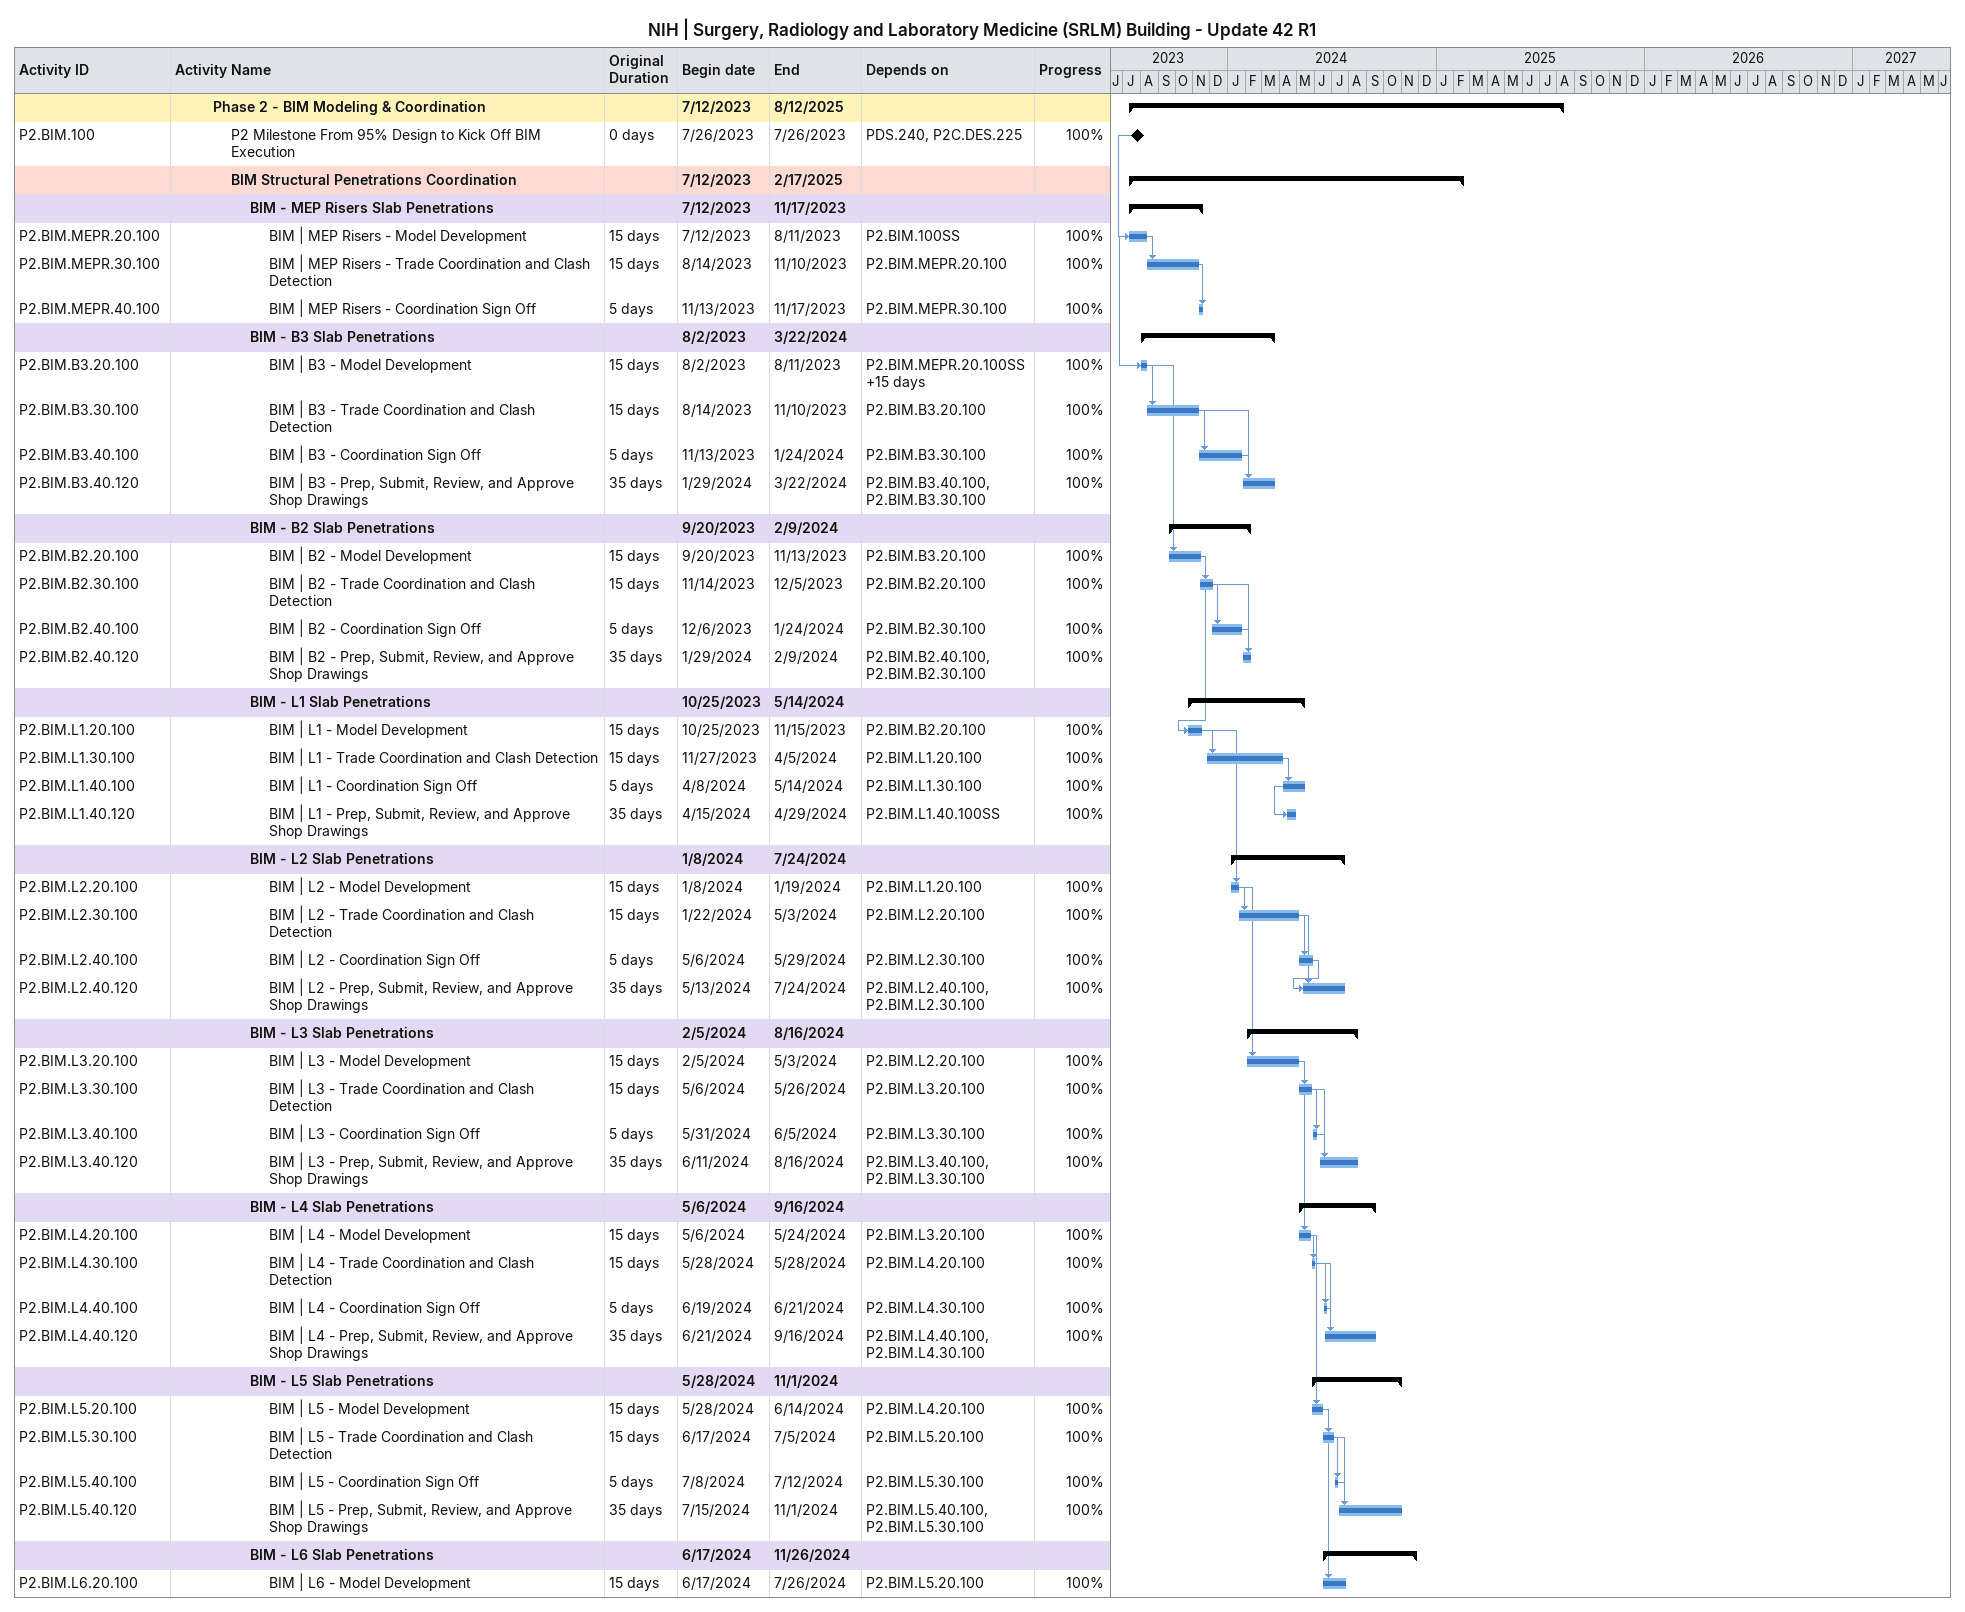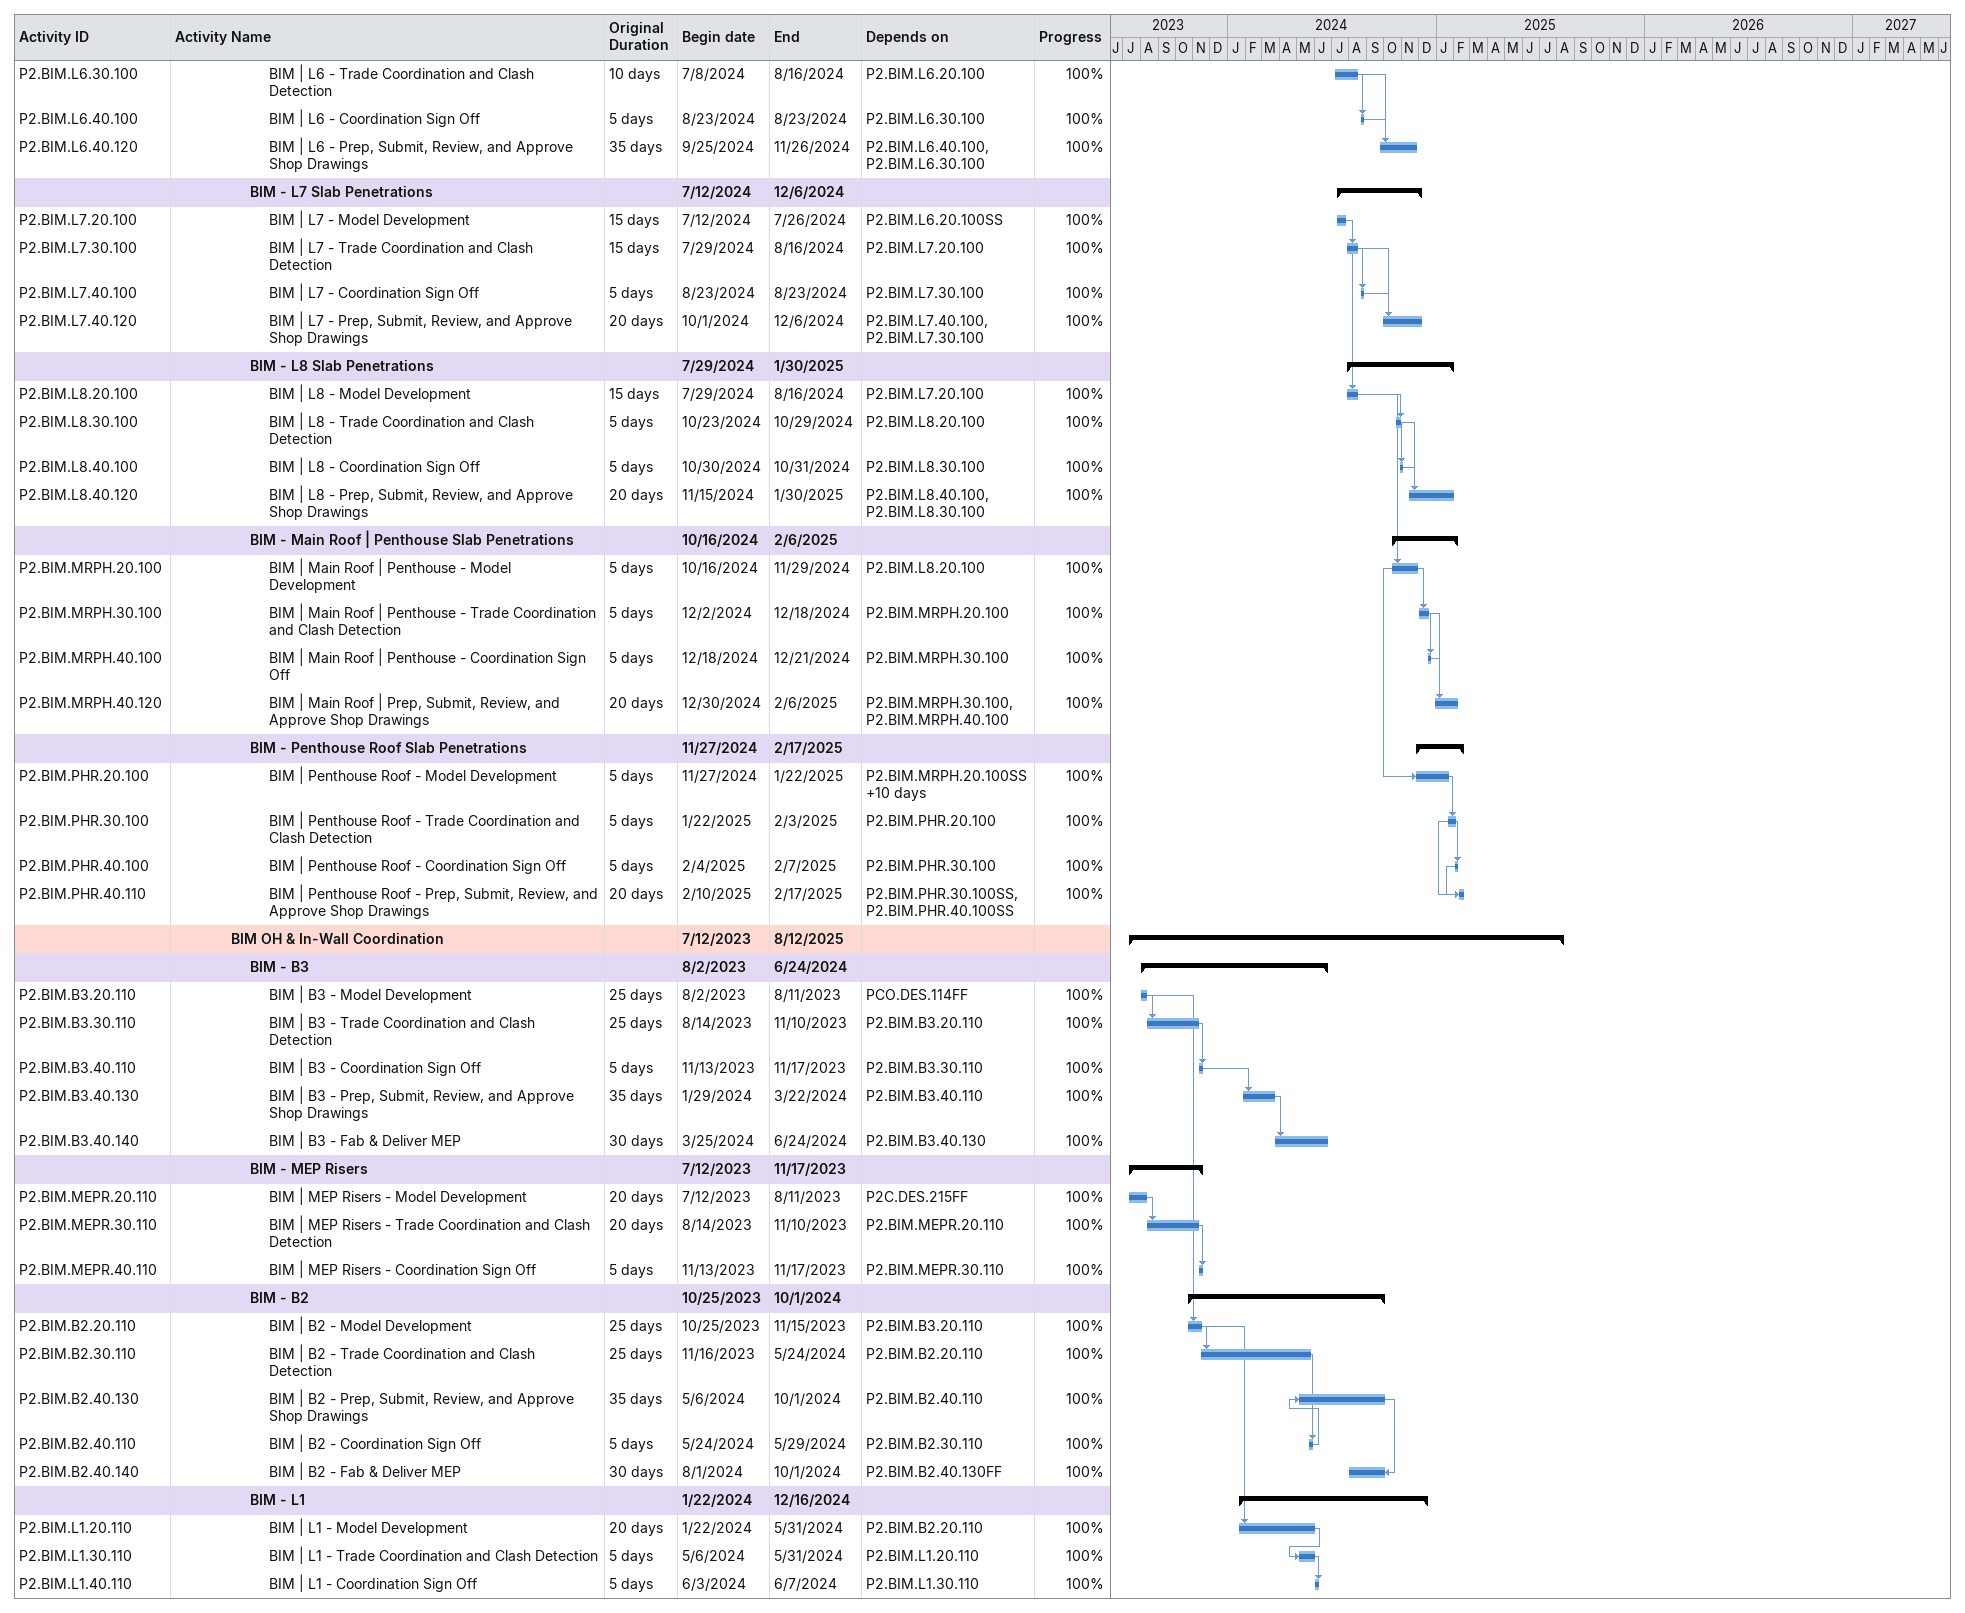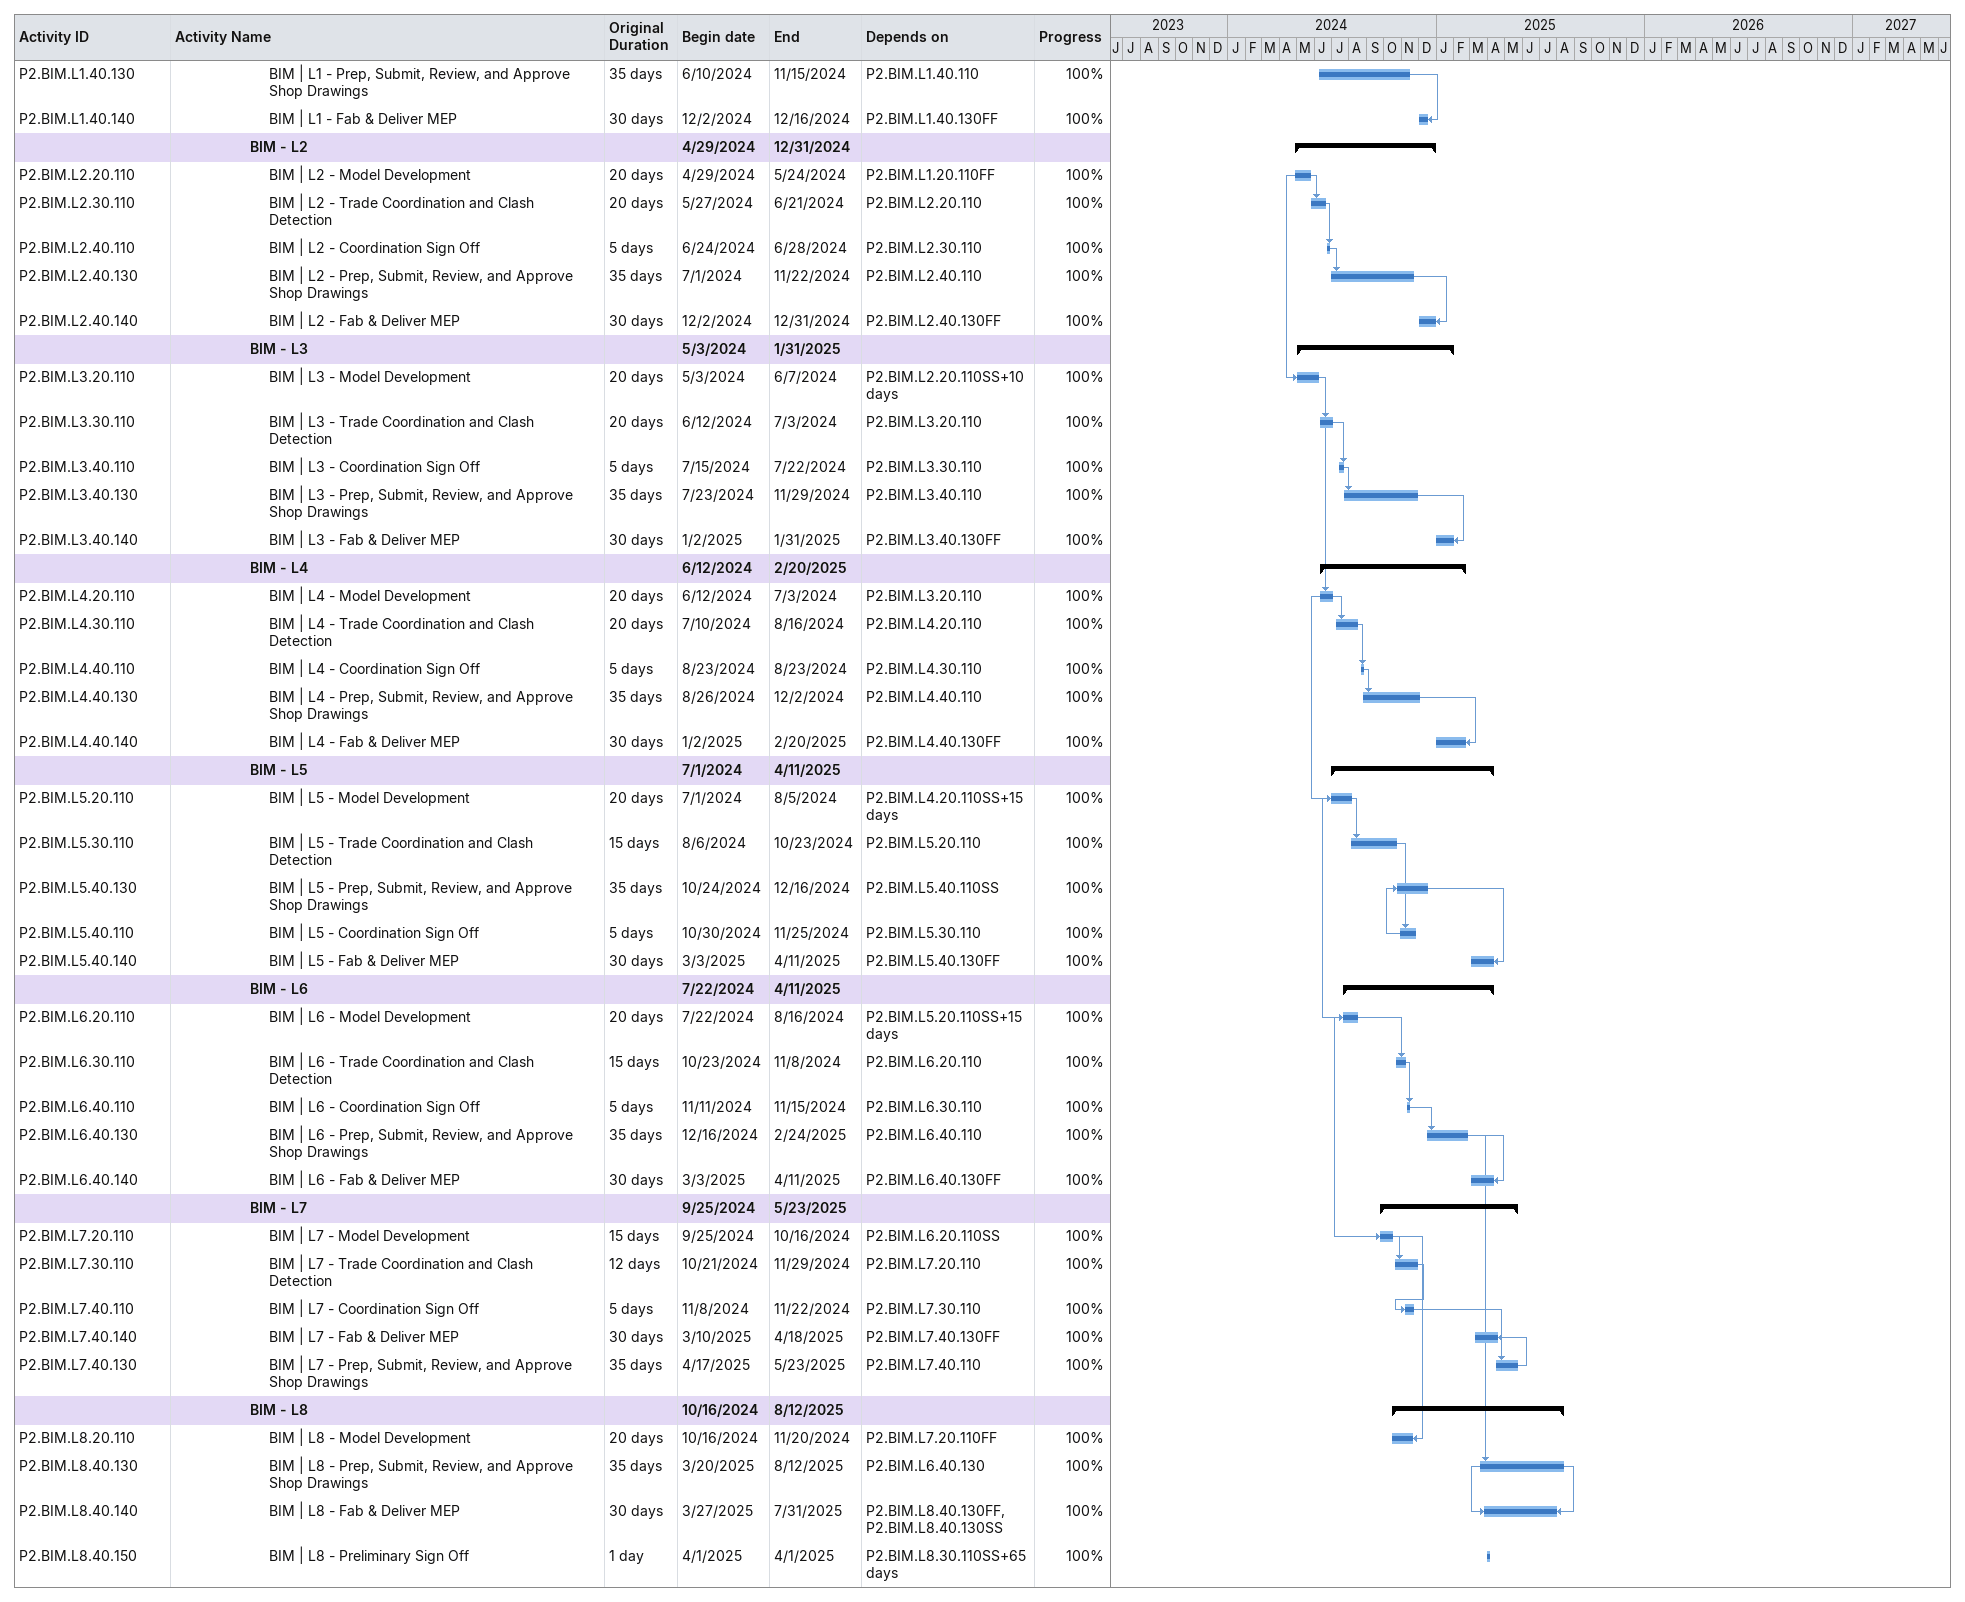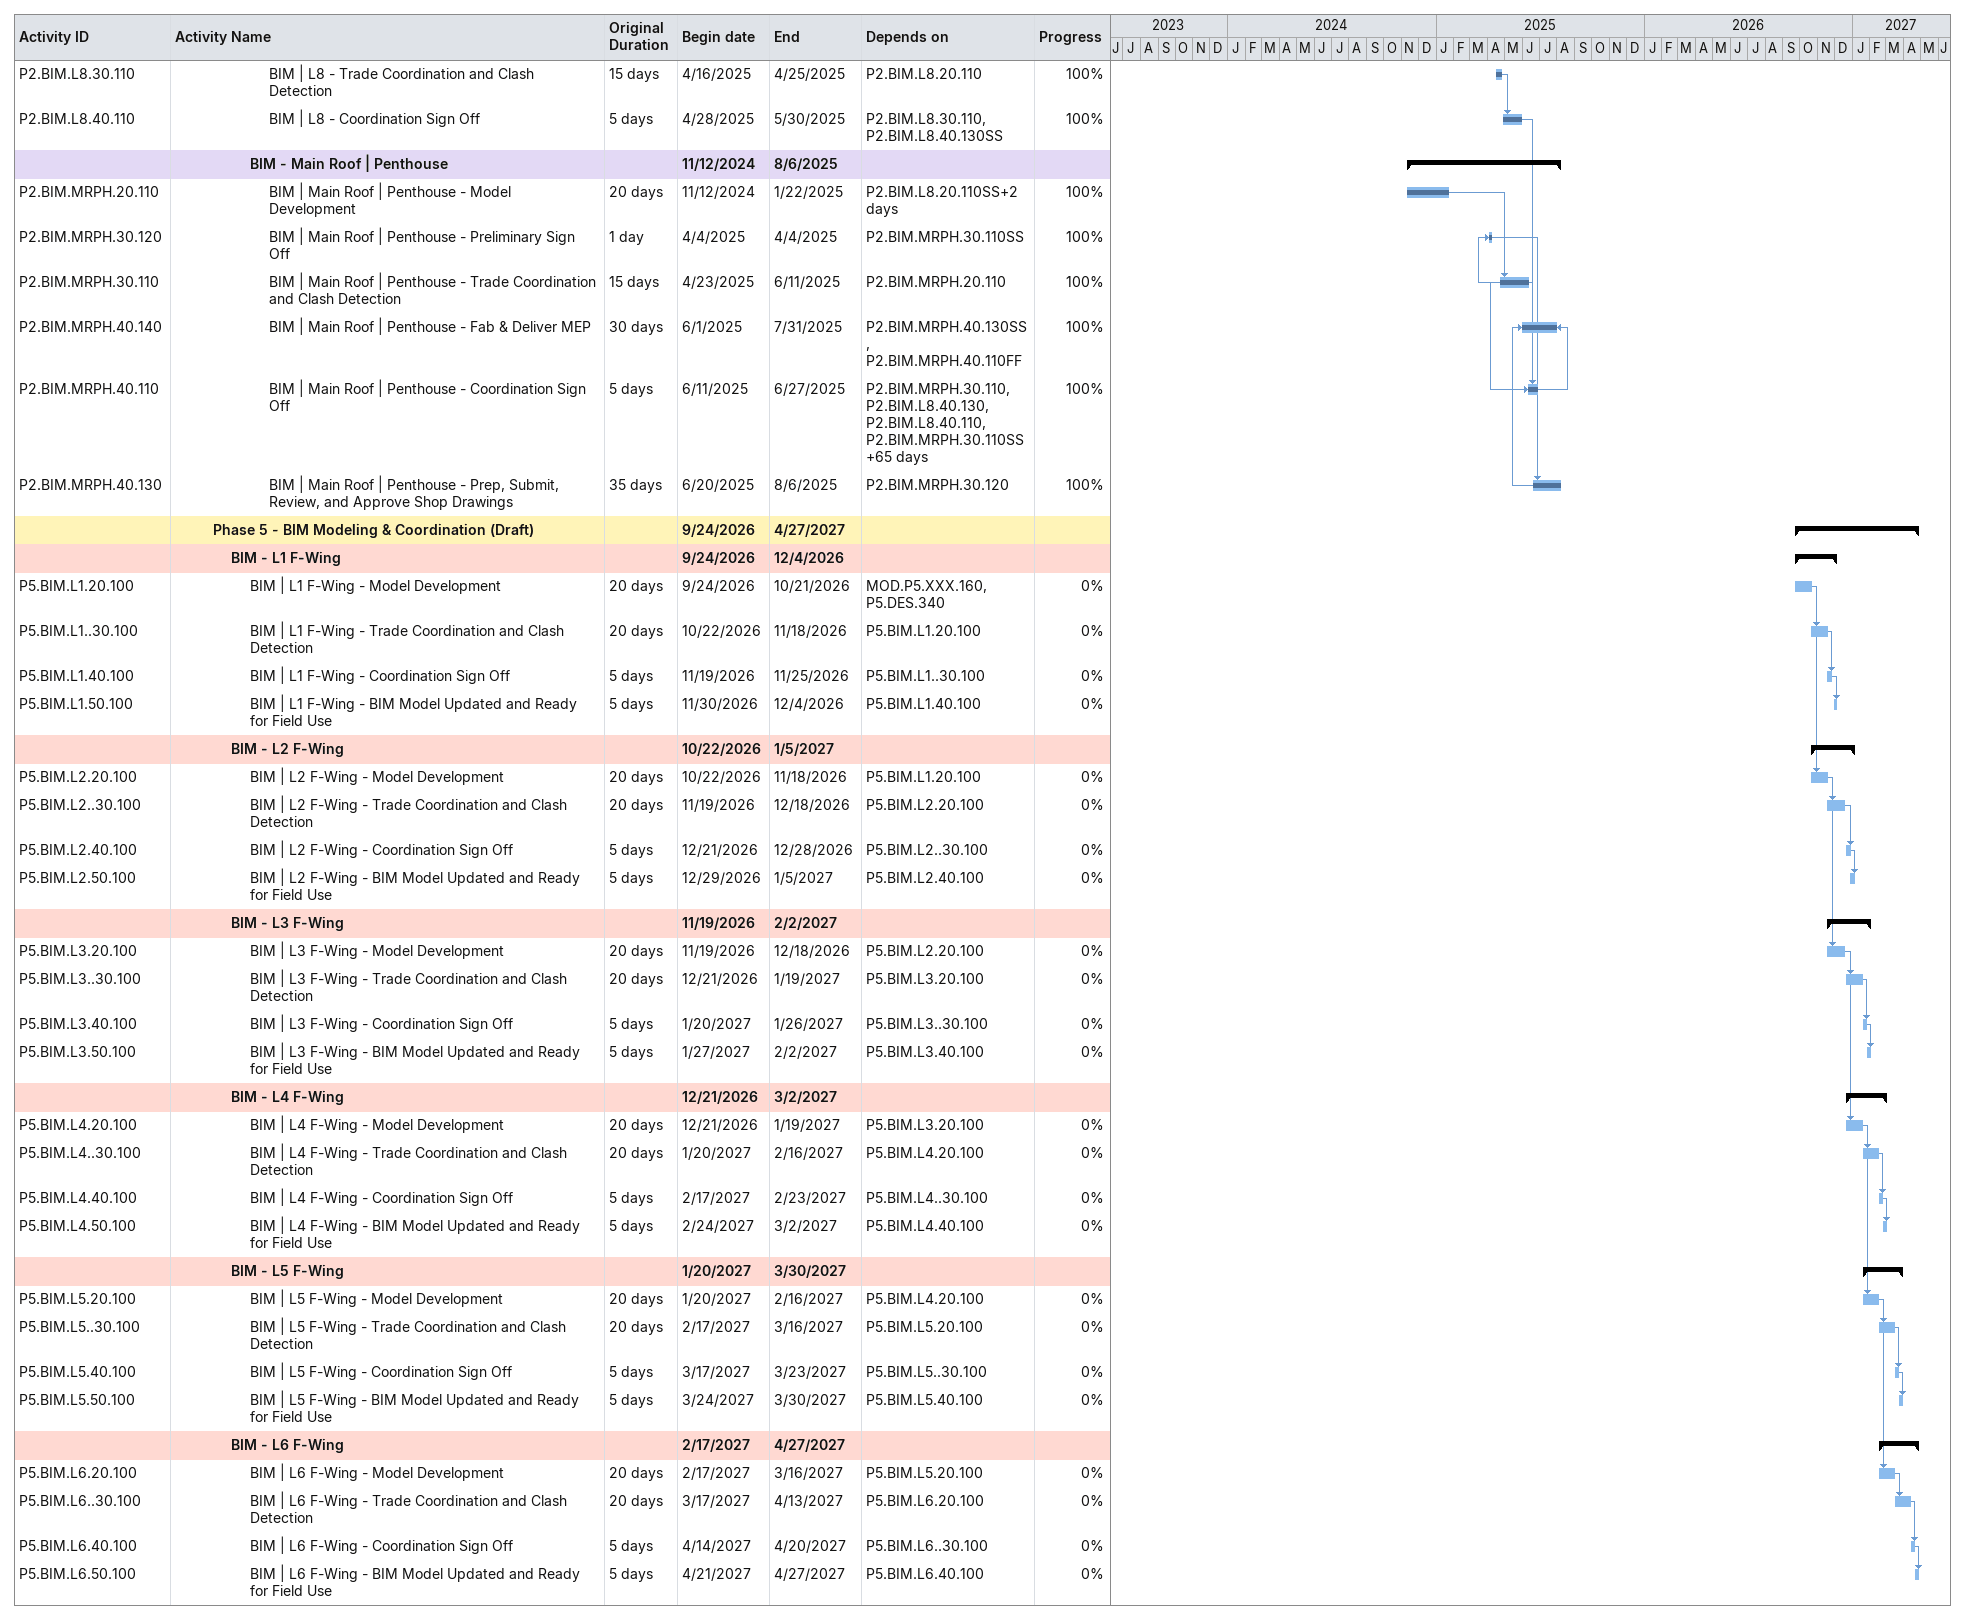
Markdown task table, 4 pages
NIH | Surgery, Radiology and Laboratory Medicine (SRLM) Building - Update 42 R1

| ID | Level | Task | Original duration | Start | Finish | Predecessors | % complete |
|---|---|---|---|---|---|---|---|
|  | 3 | **Phase 2 - BIM Modeling & Coordination** |  | 2023-07-12 | 2025-08-12 |  |  |
| P2.BIM.100 | 4 | P2 Milestone From 95% Design to Kick Off BIM Execution | 0d | 2023-07-26 | 2023-07-26 | PDS.240, P2C.DES.225 | 100 |
|  | 4 | **BIM Structural Penetrations Coordination** |  | 2023-07-12 | 2025-02-17 |  |  |
|  | 5 | **BIM - MEP Risers Slab Penetrations** |  | 2023-07-12 | 2023-11-17 |  |  |
| P2.BIM.MEPR.20.100 | 6 | BIM \| MEP Risers - Model Development | 15d | 2023-07-12 | 2023-08-11 | P2.BIM.100SS | 100 |
| P2.BIM.MEPR.30.100 | 6 | BIM \| MEP Risers - Trade Coordination and Clash Detection | 15d | 2023-08-14 | 2023-11-10 | P2.BIM.MEPR.20.100 | 100 |
| P2.BIM.MEPR.40.100 | 6 | BIM \| MEP Risers - Coordination Sign Off | 5d | 2023-11-13 | 2023-11-17 | P2.BIM.MEPR.30.100 | 100 |
|  | 5 | **BIM - B3 Slab Penetrations** |  | 2023-08-02 | 2024-03-22 |  |  |
| P2.BIM.B3.20.100 | 6 | BIM \| B3 - Model Development | 15d | 2023-08-02 | 2023-08-11 | P2.BIM.MEPR.20.100SS+15d | 100 |
| P2.BIM.B3.30.100 | 6 | BIM \| B3 - Trade Coordination and Clash Detection | 15d | 2023-08-14 | 2023-11-10 | P2.BIM.B3.20.100 | 100 |
| P2.BIM.B3.40.100 | 6 | BIM \| B3 - Coordination Sign Off | 5d | 2023-11-13 | 2024-01-24 | P2.BIM.B3.30.100 | 100 |
| P2.BIM.B3.40.120 | 6 | BIM \| B3 - Prep, Submit, Review, and Approve Shop Drawings | 35d | 2024-01-29 | 2024-03-22 | P2.BIM.B3.40.100, P2.BIM.B3.30.100 | 100 |
|  | 5 | **BIM - B2 Slab Penetrations** |  | 2023-09-20 | 2024-02-09 |  |  |
| P2.BIM.B2.20.100 | 6 | BIM \| B2 - Model Development | 15d | 2023-09-20 | 2023-11-13 | P2.BIM.B3.20.100 | 100 |
| P2.BIM.B2.30.100 | 6 | BIM \| B2 - Trade Coordination and Clash Detection | 15d | 2023-11-14 | 2023-12-05 | P2.BIM.B2.20.100 | 100 |
| P2.BIM.B2.40.100 | 6 | BIM \| B2 - Coordination Sign Off | 5d | 2023-12-06 | 2024-01-24 | P2.BIM.B2.30.100 | 100 |
| P2.BIM.B2.40.120 | 6 | BIM \| B2 - Prep, Submit, Review, and Approve Shop Drawings | 35d | 2024-01-29 | 2024-02-09 | P2.BIM.B2.40.100, P2.BIM.B2.30.100 | 100 |
|  | 5 | **BIM - L1 Slab Penetrations** |  | 2023-10-25 | 2024-05-14 |  |  |
| P2.BIM.L1.20.100 | 6 | BIM \| L1 - Model Development | 15d | 2023-10-25 | 2023-11-15 | P2.BIM.B2.20.100 | 100 |
| P2.BIM.L1.30.100 | 6 | BIM \| L1 - Trade Coordination and Clash Detection | 15d | 2023-11-27 | 2024-04-05 | P2.BIM.L1.20.100 | 100 |
| P2.BIM.L1.40.100 | 6 | BIM \| L1 - Coordination Sign Off | 5d | 2024-04-08 | 2024-05-14 | P2.BIM.L1.30.100 | 100 |
| P2.BIM.L1.40.120 | 6 | BIM \| L1 - Prep, Submit, Review, and Approve Shop Drawings | 35d | 2024-04-15 | 2024-04-29 | P2.BIM.L1.40.100SS | 100 |
|  | 5 | **BIM - L2 Slab Penetrations** |  | 2024-01-08 | 2024-07-24 |  |  |
| P2.BIM.L2.20.100 | 6 | BIM \| L2 - Model Development | 15d | 2024-01-08 | 2024-01-19 | P2.BIM.L1.20.100 | 100 |
| P2.BIM.L2.30.100 | 6 | BIM \| L2 - Trade Coordination and Clash Detection | 15d | 2024-01-22 | 2024-05-03 | P2.BIM.L2.20.100 | 100 |
| P2.BIM.L2.40.100 | 6 | BIM \| L2 - Coordination Sign Off | 5d | 2024-05-06 | 2024-05-29 | P2.BIM.L2.30.100 | 100 |
| P2.BIM.L2.40.120 | 6 | BIM \| L2 - Prep, Submit, Review, and Approve Shop Drawings | 35d | 2024-05-13 | 2024-07-24 | P2.BIM.L2.40.100, P2.BIM.L2.30.100 | 100 |
|  | 5 | **BIM - L3 Slab Penetrations** |  | 2024-02-05 | 2024-08-16 |  |  |
| P2.BIM.L3.20.100 | 6 | BIM \| L3 - Model Development | 15d | 2024-02-05 | 2024-05-03 | P2.BIM.L2.20.100 | 100 |
| P2.BIM.L3.30.100 | 6 | BIM \| L3 - Trade Coordination and Clash Detection | 15d | 2024-05-06 | 2024-05-26 | P2.BIM.L3.20.100 | 100 |
| P2.BIM.L3.40.100 | 6 | BIM \| L3 - Coordination Sign Off | 5d | 2024-05-31 | 2024-06-05 | P2.BIM.L3.30.100 | 100 |
| P2.BIM.L3.40.120 | 6 | BIM \| L3 - Prep, Submit, Review, and Approve Shop Drawings | 35d | 2024-06-11 | 2024-08-16 | P2.BIM.L3.40.100, P2.BIM.L3.30.100 | 100 |
|  | 5 | **BIM - L4 Slab Penetrations** |  | 2024-05-06 | 2024-09-16 |  |  |
| P2.BIM.L4.20.100 | 6 | BIM \| L4 - Model Development | 15d | 2024-05-06 | 2024-05-24 | P2.BIM.L3.20.100 | 100 |
| P2.BIM.L4.30.100 | 6 | BIM \| L4 - Trade Coordination and Clash Detection | 15d | 2024-05-28 | 2024-05-28 | P2.BIM.L4.20.100 | 100 |
| P2.BIM.L4.40.100 | 6 | BIM \| L4 - Coordination Sign Off | 5d | 2024-06-19 | 2024-06-21 | P2.BIM.L4.30.100 | 100 |
| P2.BIM.L4.40.120 | 6 | BIM \| L4 - Prep, Submit, Review, and Approve Shop Drawings | 35d | 2024-06-21 | 2024-09-16 | P2.BIM.L4.40.100, P2.BIM.L4.30.100 | 100 |
|  | 5 | **BIM - L5 Slab Penetrations** |  | 2024-05-28 | 2024-11-01 |  |  |
| P2.BIM.L5.20.100 | 6 | BIM \| L5 - Model Development | 15d | 2024-05-28 | 2024-06-14 | P2.BIM.L4.20.100 | 100 |
| P2.BIM.L5.30.100 | 6 | BIM \| L5 - Trade Coordination and Clash Detection | 15d | 2024-06-17 | 2024-07-05 | P2.BIM.L5.20.100 | 100 |
| P2.BIM.L5.40.100 | 6 | BIM \| L5 - Coordination Sign Off | 5d | 2024-07-08 | 2024-07-12 | P2.BIM.L5.30.100 | 100 |
| P2.BIM.L5.40.120 | 6 | BIM \| L5 - Prep, Submit, Review, and Approve Shop Drawings | 35d | 2024-07-15 | 2024-11-01 | P2.BIM.L5.40.100, P2.BIM.L5.30.100 | 100 |
|  | 5 | **BIM - L6 Slab Penetrations** |  | 2024-06-17 | 2024-11-26 |  |  |
| P2.BIM.L6.20.100 | 6 | BIM \| L6 - Model Development | 15d | 2024-06-17 | 2024-07-26 | P2.BIM.L5.20.100 | 100 |
| P2.BIM.L6.30.100 | 6 | BIM \| L6 - Trade Coordination and Clash Detection | 10d | 2024-07-08 | 2024-08-16 | P2.BIM.L6.20.100 | 100 |
| P2.BIM.L6.40.100 | 6 | BIM \| L6 - Coordination Sign Off | 5d | 2024-08-23 | 2024-08-23 | P2.BIM.L6.30.100 | 100 |
| P2.BIM.L6.40.120 | 6 | BIM \| L6 - Prep, Submit, Review, and Approve Shop Drawings | 35d | 2024-09-25 | 2024-11-26 | P2.BIM.L6.40.100, P2.BIM.L6.30.100 | 100 |
|  | 5 | **BIM - L7 Slab Penetrations** |  | 2024-07-12 | 2024-12-06 |  |  |
| P2.BIM.L7.20.100 | 6 | BIM \| L7 - Model Development | 15d | 2024-07-12 | 2024-07-26 | P2.BIM.L6.20.100SS | 100 |
| P2.BIM.L7.30.100 | 6 | BIM \| L7 - Trade Coordination and Clash Detection | 15d | 2024-07-29 | 2024-08-16 | P2.BIM.L7.20.100 | 100 |
| P2.BIM.L7.40.100 | 6 | BIM \| L7 - Coordination Sign Off | 5d | 2024-08-23 | 2024-08-23 | P2.BIM.L7.30.100 | 100 |
| P2.BIM.L7.40.120 | 6 | BIM \| L7 - Prep, Submit, Review, and Approve Shop Drawings | 20d | 2024-10-01 | 2024-12-06 | P2.BIM.L7.40.100, P2.BIM.L7.30.100 | 100 |
|  | 5 | **BIM - L8 Slab Penetrations** |  | 2024-07-29 | 2025-01-30 |  |  |
| P2.BIM.L8.20.100 | 6 | BIM \| L8 - Model Development | 15d | 2024-07-29 | 2024-08-16 | P2.BIM.L7.20.100 | 100 |
| P2.BIM.L8.30.100 | 6 | BIM \| L8 - Trade Coordination and Clash Detection | 5d | 2024-10-23 | 2024-10-29 | P2.BIM.L8.20.100 | 100 |
| P2.BIM.L8.40.100 | 6 | BIM \| L8 - Coordination Sign Off | 5d | 2024-10-30 | 2024-10-31 | P2.BIM.L8.30.100 | 100 |
| P2.BIM.L8.40.120 | 6 | BIM \| L8 - Prep, Submit, Review, and Approve Shop Drawings | 20d | 2024-11-15 | 2025-01-30 | P2.BIM.L8.40.100, P2.BIM.L8.30.100 | 100 |
|  | 5 | **BIM - Main Roof \| Penthouse Slab Penetrations** |  | 2024-10-16 | 2025-02-06 |  |  |
| P2.BIM.MRPH.20.100 | 6 | BIM \| Main Roof \| Penthouse - Model Development | 5d | 2024-10-16 | 2024-11-29 | P2.BIM.L8.20.100 | 100 |
| P2.BIM.MRPH.30.100 | 6 | BIM \| Main Roof \| Penthouse - Trade Coordination and Clash Detection | 5d | 2024-12-02 | 2024-12-18 | P2.BIM.MRPH.20.100 | 100 |
| P2.BIM.MRPH.40.100 | 6 | BIM \| Main Roof \| Penthouse - Coordination Sign Off | 5d | 2024-12-18 | 2024-12-21 | P2.BIM.MRPH.30.100 | 100 |
| P2.BIM.MRPH.40.120 | 6 | BIM \| Main Roof \| Prep, Submit, Review, and Approve Shop Drawings | 20d | 2024-12-30 | 2025-02-06 | P2.BIM.MRPH.30.100, P2.BIM.MRPH.40.100 | 100 |
|  | 5 | **BIM - Penthouse Roof Slab Penetrations** |  | 2024-11-27 | 2025-02-17 |  |  |
| P2.BIM.PHR.20.100 | 6 | BIM \| Penthouse Roof - Model Development | 5d | 2024-11-27 | 2025-01-22 | P2.BIM.MRPH.20.100SS+10d | 100 |
| P2.BIM.PHR.30.100 | 6 | BIM \| Penthouse Roof - Trade Coordination and Clash Detection | 5d | 2025-01-22 | 2025-02-03 | P2.BIM.PHR.20.100 | 100 |
| P2.BIM.PHR.40.100 | 6 | BIM \| Penthouse Roof - Coordination Sign Off | 5d | 2025-02-04 | 2025-02-07 | P2.BIM.PHR.30.100 | 100 |
| P2.BIM.PHR.40.110 | 6 | BIM \| Penthouse Roof - Prep, Submit, Review, and Approve Shop Drawings | 20d | 2025-02-10 | 2025-02-17 | P2.BIM.PHR.30.100SS, P2.BIM.PHR.40.100SS | 100 |
|  | 4 | **BIM OH & In-Wall Coordination** |  | 2023-07-12 | 2025-08-12 |  |  |
|  | 5 | **BIM - B3** |  | 2023-08-02 | 2024-06-24 |  |  |
| P2.BIM.B3.20.110 | 6 | BIM \| B3 - Model Development | 25d | 2023-08-02 | 2023-08-11 | PCO.DES.114FF | 100 |
| P2.BIM.B3.30.110 | 6 | BIM \| B3 - Trade Coordination and Clash Detection | 25d | 2023-08-14 | 2023-11-10 | P2.BIM.B3.20.110 | 100 |
| P2.BIM.B3.40.110 | 6 | BIM \| B3 - Coordination Sign Off | 5d | 2023-11-13 | 2023-11-17 | P2.BIM.B3.30.110 | 100 |
| P2.BIM.B3.40.130 | 6 | BIM \| B3 - Prep, Submit, Review, and Approve Shop Drawings | 35d | 2024-01-29 | 2024-03-22 | P2.BIM.B3.40.110 | 100 |
| P2.BIM.B3.40.140 | 6 | BIM \| B3 - Fab & Deliver MEP | 30d | 2024-03-25 | 2024-06-24 | P2.BIM.B3.40.130 | 100 |
|  | 5 | **BIM - MEP Risers** |  | 2023-07-12 | 2023-11-17 |  |  |
| P2.BIM.MEPR.20.110 | 6 | BIM \| MEP Risers - Model Development | 20d | 2023-07-12 | 2023-08-11 | P2C.DES.215FF | 100 |
| P2.BIM.MEPR.30.110 | 6 | BIM \| MEP Risers - Trade Coordination and Clash Detection | 20d | 2023-08-14 | 2023-11-10 | P2.BIM.MEPR.20.110 | 100 |
| P2.BIM.MEPR.40.110 | 6 | BIM \| MEP Risers - Coordination Sign Off | 5d | 2023-11-13 | 2023-11-17 | P2.BIM.MEPR.30.110 | 100 |
|  | 5 | **BIM - B2** |  | 2023-10-25 | 2024-10-01 |  |  |
| P2.BIM.B2.20.110 | 6 | BIM \| B2 - Model Development | 25d | 2023-10-25 | 2023-11-15 | P2.BIM.B3.20.110 | 100 |
| P2.BIM.B2.30.110 | 6 | BIM \| B2 - Trade Coordination and Clash Detection | 25d | 2023-11-16 | 2024-05-24 | P2.BIM.B2.20.110 | 100 |
| P2.BIM.B2.40.130 | 6 | BIM \| B2 - Prep, Submit, Review, and Approve Shop Drawings | 35d | 2024-05-06 | 2024-10-01 | P2.BIM.B2.40.110 | 100 |
| P2.BIM.B2.40.110 | 6 | BIM \| B2 - Coordination Sign Off | 5d | 2024-05-24 | 2024-05-29 | P2.BIM.B2.30.110 | 100 |
| P2.BIM.B2.40.140 | 6 | BIM \| B2 - Fab & Deliver MEP | 30d | 2024-08-01 | 2024-10-01 | P2.BIM.B2.40.130FF | 100 |
|  | 5 | **BIM - L1** |  | 2024-01-22 | 2024-12-16 |  |  |
| P2.BIM.L1.20.110 | 6 | BIM \| L1 - Model Development | 20d | 2024-01-22 | 2024-05-31 | P2.BIM.B2.20.110 | 100 |
| P2.BIM.L1.30.110 | 6 | BIM \| L1 - Trade Coordination and Clash Detection | 5d | 2024-05-06 | 2024-05-31 | P2.BIM.L1.20.110 | 100 |
| P2.BIM.L1.40.110 | 6 | BIM \| L1 - Coordination Sign Off | 5d | 2024-06-03 | 2024-06-07 | P2.BIM.L1.30.110 | 100 |
| P2.BIM.L1.40.130 | 6 | BIM \| L1 - Prep, Submit, Review, and Approve Shop Drawings | 35d | 2024-06-10 | 2024-11-15 | P2.BIM.L1.40.110 | 100 |
| P2.BIM.L1.40.140 | 6 | BIM \| L1 - Fab & Deliver MEP | 30d | 2024-12-02 | 2024-12-16 | P2.BIM.L1.40.130FF | 100 |
|  | 5 | **BIM - L2** |  | 2024-04-29 | 2024-12-31 |  |  |
| P2.BIM.L2.20.110 | 6 | BIM \| L2 - Model Development | 20d | 2024-04-29 | 2024-05-24 | P2.BIM.L1.20.110FF | 100 |
| P2.BIM.L2.30.110 | 6 | BIM \| L2 - Trade Coordination and Clash Detection | 20d | 2024-05-27 | 2024-06-21 | P2.BIM.L2.20.110 | 100 |
| P2.BIM.L2.40.110 | 6 | BIM \| L2 - Coordination Sign Off | 5d | 2024-06-24 | 2024-06-28 | P2.BIM.L2.30.110 | 100 |
| P2.BIM.L2.40.130 | 6 | BIM \| L2 - Prep, Submit, Review, and Approve Shop Drawings | 35d | 2024-07-01 | 2024-11-22 | P2.BIM.L2.40.110 | 100 |
| P2.BIM.L2.40.140 | 6 | BIM \| L2 - Fab & Deliver MEP | 30d | 2024-12-02 | 2024-12-31 | P2.BIM.L2.40.130FF | 100 |
|  | 5 | **BIM - L3** |  | 2024-05-03 | 2025-01-31 |  |  |
| P2.BIM.L3.20.110 | 6 | BIM \| L3 - Model Development | 20d | 2024-05-03 | 2024-06-07 | P2.BIM.L2.20.110SS+10d | 100 |
| P2.BIM.L3.30.110 | 6 | BIM \| L3 - Trade Coordination and Clash Detection | 20d | 2024-06-12 | 2024-07-03 | P2.BIM.L3.20.110 | 100 |
| P2.BIM.L3.40.110 | 6 | BIM \| L3 - Coordination Sign Off | 5d | 2024-07-15 | 2024-07-22 | P2.BIM.L3.30.110 | 100 |
| P2.BIM.L3.40.130 | 6 | BIM \| L3 - Prep, Submit, Review, and Approve Shop Drawings | 35d | 2024-07-23 | 2024-11-29 | P2.BIM.L3.40.110 | 100 |
| P2.BIM.L3.40.140 | 6 | BIM \| L3 - Fab & Deliver MEP | 30d | 2025-01-02 | 2025-01-31 | P2.BIM.L3.40.130FF | 100 |
|  | 5 | **BIM - L4** |  | 2024-06-12 | 2025-02-20 |  |  |
| P2.BIM.L4.20.110 | 6 | BIM \| L4 - Model Development | 20d | 2024-06-12 | 2024-07-03 | P2.BIM.L3.20.110 | 100 |
| P2.BIM.L4.30.110 | 6 | BIM \| L4 - Trade Coordination and Clash Detection | 20d | 2024-07-10 | 2024-08-16 | P2.BIM.L4.20.110 | 100 |
| P2.BIM.L4.40.110 | 6 | BIM \| L4 - Coordination Sign Off | 5d | 2024-08-23 | 2024-08-23 | P2.BIM.L4.30.110 | 100 |
| P2.BIM.L4.40.130 | 6 | BIM \| L4 - Prep, Submit, Review, and Approve Shop Drawings | 35d | 2024-08-26 | 2024-12-02 | P2.BIM.L4.40.110 | 100 |
| P2.BIM.L4.40.140 | 6 | BIM \| L4 - Fab & Deliver MEP | 30d | 2025-01-02 | 2025-02-20 | P2.BIM.L4.40.130FF | 100 |
|  | 5 | **BIM - L5** |  | 2024-07-01 | 2025-04-11 |  |  |
| P2.BIM.L5.20.110 | 6 | BIM \| L5 - Model Development | 20d | 2024-07-01 | 2024-08-05 | P2.BIM.L4.20.110SS+15d | 100 |
| P2.BIM.L5.30.110 | 6 | BIM \| L5 - Trade Coordination and Clash Detection | 15d | 2024-08-06 | 2024-10-23 | P2.BIM.L5.20.110 | 100 |
| P2.BIM.L5.40.130 | 6 | BIM \| L5 - Prep, Submit, Review, and Approve Shop Drawings | 35d | 2024-10-24 | 2024-12-16 | P2.BIM.L5.40.110SS | 100 |
| P2.BIM.L5.40.110 | 6 | BIM \| L5 - Coordination Sign Off | 5d | 2024-10-30 | 2024-11-25 | P2.BIM.L5.30.110 | 100 |
| P2.BIM.L5.40.140 | 6 | BIM \| L5 - Fab & Deliver MEP | 30d | 2025-03-03 | 2025-04-11 | P2.BIM.L5.40.130FF | 100 |
|  | 5 | **BIM - L6** |  | 2024-07-22 | 2025-04-11 |  |  |
| P2.BIM.L6.20.110 | 6 | BIM \| L6 - Model Development | 20d | 2024-07-22 | 2024-08-16 | P2.BIM.L5.20.110SS+15d | 100 |
| P2.BIM.L6.30.110 | 6 | BIM \| L6 - Trade Coordination and Clash Detection | 15d | 2024-10-23 | 2024-11-08 | P2.BIM.L6.20.110 | 100 |
| P2.BIM.L6.40.110 | 6 | BIM \| L6 - Coordination Sign Off | 5d | 2024-11-11 | 2024-11-15 | P2.BIM.L6.30.110 | 100 |
| P2.BIM.L6.40.130 | 6 | BIM \| L6 - Prep, Submit, Review, and Approve Shop Drawings | 35d | 2024-12-16 | 2025-02-24 | P2.BIM.L6.40.110 | 100 |
| P2.BIM.L6.40.140 | 6 | BIM \| L6 - Fab & Deliver MEP | 30d | 2025-03-03 | 2025-04-11 | P2.BIM.L6.40.130FF | 100 |
|  | 5 | **BIM - L7** |  | 2024-09-25 | 2025-05-23 |  |  |
| P2.BIM.L7.20.110 | 6 | BIM \| L7 - Model Development | 15d | 2024-09-25 | 2024-10-16 | P2.BIM.L6.20.110SS | 100 |
| P2.BIM.L7.30.110 | 6 | BIM \| L7 - Trade Coordination and Clash Detection | 12d | 2024-10-21 | 2024-11-29 | P2.BIM.L7.20.110 | 100 |
| P2.BIM.L7.40.110 | 6 | BIM \| L7 - Coordination Sign Off | 5d | 2024-11-08 | 2024-11-22 | P2.BIM.L7.30.110 | 100 |
| P2.BIM.L7.40.140 | 6 | BIM \| L7 - Fab & Deliver MEP | 30d | 2025-03-10 | 2025-04-18 | P2.BIM.L7.40.130FF | 100 |
| P2.BIM.L7.40.130 | 6 | BIM \| L7 - Prep, Submit, Review, and Approve Shop Drawings | 35d | 2025-04-17 | 2025-05-23 | P2.BIM.L7.40.110 | 100 |
|  | 5 | **BIM - L8** |  | 2024-10-16 | 2025-08-12 |  |  |
| P2.BIM.L8.20.110 | 6 | BIM \| L8 - Model Development | 20d | 2024-10-16 | 2024-11-20 | P2.BIM.L7.20.110FF | 100 |
| P2.BIM.L8.40.130 | 6 | BIM \| L8 - Prep, Submit, Review, and Approve Shop Drawings | 35d | 2025-03-20 | 2025-08-12 | P2.BIM.L6.40.130 | 100 |
| P2.BIM.L8.40.140 | 6 | BIM \| L8 - Fab & Deliver MEP | 30d | 2025-03-27 | 2025-07-31 | P2.BIM.L8.40.130FF, P2.BIM.L8.40.130SS | 100 |
| P2.BIM.L8.40.150 | 6 | BIM \| L8 - Preliminary Sign Off | 1d | 2025-04-01 | 2025-04-01 | P2.BIM.L8.30.110SS+65d | 100 |
| P2.BIM.L8.30.110 | 6 | BIM \| L8 - Trade Coordination and Clash Detection | 15d | 2025-04-16 | 2025-04-25 | P2.BIM.L8.20.110 | 100 |
| P2.BIM.L8.40.110 | 6 | BIM \| L8 - Coordination Sign Off | 5d | 2025-04-28 | 2025-05-30 | P2.BIM.L8.30.110, P2.BIM.L8.40.130SS | 100 |
|  | 5 | **BIM - Main Roof \| Penthouse** |  | 2024-11-12 | 2025-08-06 |  |  |
| P2.BIM.MRPH.20.110 | 6 | BIM \| Main Roof \| Penthouse - Model Development | 20d | 2024-11-12 | 2025-01-22 | P2.BIM.L8.20.110SS+2d | 100 |
| P2.BIM.MRPH.30.120 | 6 | BIM \| Main Roof \| Penthouse - Preliminary Sign Off | 1d | 2025-04-04 | 2025-04-04 | P2.BIM.MRPH.30.110SS | 100 |
| P2.BIM.MRPH.30.110 | 6 | BIM \| Main Roof \| Penthouse - Trade Coordination and Clash Detection | 15d | 2025-04-23 | 2025-06-11 | P2.BIM.MRPH.20.110 | 100 |
| P2.BIM.MRPH.40.140 | 6 | BIM \| Main Roof \| Penthouse - Fab & Deliver MEP | 30d | 2025-06-01 | 2025-07-31 | P2.BIM.MRPH.40.130SS, P2.BIM.MRPH.40.110FF | 100 |
| P2.BIM.MRPH.40.110 | 6 | BIM \| Main Roof \| Penthouse - Coordination Sign Off | 5d | 2025-06-11 | 2025-06-27 | P2.BIM.MRPH.30.110, P2.BIM.L8.40.130, P2.BIM.L8.40.110, P2.BIM.MRPH.30.110SS+65d | 100 |
| P2.BIM.MRPH.40.130 | 6 | BIM \| Main Roof \| Penthouse - Prep, Submit, Review, and Approve Shop Drawings | 35d | 2025-06-20 | 2025-08-06 | P2.BIM.MRPH.30.120 | 100 |
|  | 3 | **Phase 5 - BIM Modeling & Coordination (Draft)** |  | 2026-09-24 | 2027-04-27 |  |  |
|  | 4 | **BIM - L1 F-Wing** |  | 2026-09-24 | 2026-12-04 |  |  |
| P5.BIM.L1.20.100 | 5 | BIM \| L1 F-Wing - Model Development | 20d | 2026-09-24 | 2026-10-21 | MOD.P5.XXX.160, P5.DES.340 | 0 |
| P5.BIM.L1..30.100 | 5 | BIM \| L1 F-Wing - Trade Coordination and Clash Detection | 20d | 2026-10-22 | 2026-11-18 | P5.BIM.L1.20.100 | 0 |
| P5.BIM.L1.40.100 | 5 | BIM \| L1 F-Wing - Coordination Sign Off | 5d | 2026-11-19 | 2026-11-25 | P5.BIM.L1..30.100 | 0 |
| P5.BIM.L1.50.100 | 5 | BIM \| L1 F-Wing - BIM Model Updated and Ready for Field Use | 5d | 2026-11-30 | 2026-12-04 | P5.BIM.L1.40.100 | 0 |
|  | 4 | **BIM - L2 F-Wing** |  | 2026-10-22 | 2027-01-05 |  |  |
| P5.BIM.L2.20.100 | 5 | BIM \| L2 F-Wing - Model Development | 20d | 2026-10-22 | 2026-11-18 | P5.BIM.L1.20.100 | 0 |
| P5.BIM.L2..30.100 | 5 | BIM \| L2 F-Wing - Trade Coordination and Clash Detection | 20d | 2026-11-19 | 2026-12-18 | P5.BIM.L2.20.100 | 0 |
| P5.BIM.L2.40.100 | 5 | BIM \| L2 F-Wing - Coordination Sign Off | 5d | 2026-12-21 | 2026-12-28 | P5.BIM.L2..30.100 | 0 |
| P5.BIM.L2.50.100 | 5 | BIM \| L2 F-Wing - BIM Model Updated and Ready for Field Use | 5d | 2026-12-29 | 2027-01-05 | P5.BIM.L2.40.100 | 0 |
|  | 4 | **BIM - L3 F-Wing** |  | 2026-11-19 | 2027-02-02 |  |  |
| P5.BIM.L3.20.100 | 5 | BIM \| L3 F-Wing - Model Development | 20d | 2026-11-19 | 2026-12-18 | P5.BIM.L2.20.100 | 0 |
| P5.BIM.L3..30.100 | 5 | BIM \| L3 F-Wing - Trade Coordination and Clash Detection | 20d | 2026-12-21 | 2027-01-19 | P5.BIM.L3.20.100 | 0 |
| P5.BIM.L3.40.100 | 5 | BIM \| L3 F-Wing - Coordination Sign Off | 5d | 2027-01-20 | 2027-01-26 | P5.BIM.L3..30.100 | 0 |
| P5.BIM.L3.50.100 | 5 | BIM \| L3 F-Wing - BIM Model Updated and Ready for Field Use | 5d | 2027-01-27 | 2027-02-02 | P5.BIM.L3.40.100 | 0 |
|  | 4 | **BIM - L4 F-Wing** |  | 2026-12-21 | 2027-03-02 |  |  |
| P5.BIM.L4.20.100 | 5 | BIM \| L4 F-Wing - Model Development | 20d | 2026-12-21 | 2027-01-19 | P5.BIM.L3.20.100 | 0 |
| P5.BIM.L4..30.100 | 5 | BIM \| L4 F-Wing - Trade Coordination and Clash Detection | 20d | 2027-01-20 | 2027-02-16 | P5.BIM.L4.20.100 | 0 |
| P5.BIM.L4.40.100 | 5 | BIM \| L4 F-Wing - Coordination Sign Off | 5d | 2027-02-17 | 2027-02-23 | P5.BIM.L4..30.100 | 0 |
| P5.BIM.L4.50.100 | 5 | BIM \| L4 F-Wing - BIM Model Updated and Ready for Field Use | 5d | 2027-02-24 | 2027-03-02 | P5.BIM.L4.40.100 | 0 |
|  | 4 | **BIM - L5 F-Wing** |  | 2027-01-20 | 2027-03-30 |  |  |
| P5.BIM.L5.20.100 | 5 | BIM \| L5 F-Wing - Model Development | 20d | 2027-01-20 | 2027-02-16 | P5.BIM.L4.20.100 | 0 |
| P5.BIM.L5..30.100 | 5 | BIM \| L5 F-Wing - Trade Coordination and Clash Detection | 20d | 2027-02-17 | 2027-03-16 | P5.BIM.L5.20.100 | 0 |
| P5.BIM.L5.40.100 | 5 | BIM \| L5 F-Wing - Coordination Sign Off | 5d | 2027-03-17 | 2027-03-23 | P5.BIM.L5..30.100 | 0 |
| P5.BIM.L5.50.100 | 5 | BIM \| L5 F-Wing - BIM Model Updated and Ready for Field Use | 5d | 2027-03-24 | 2027-03-30 | P5.BIM.L5.40.100 | 0 |
|  | 4 | **BIM - L6 F-Wing** |  | 2027-02-17 | 2027-04-27 |  |  |
| P5.BIM.L6.20.100 | 5 | BIM \| L6 F-Wing - Model Development | 20d | 2027-02-17 | 2027-03-16 | P5.BIM.L5.20.100 | 0 |
| P5.BIM.L6..30.100 | 5 | BIM \| L6 F-Wing - Trade Coordination and Clash Detection | 20d | 2027-03-17 | 2027-04-13 | P5.BIM.L6.20.100 | 0 |
| P5.BIM.L6.40.100 | 5 | BIM \| L6 F-Wing - Coordination Sign Off | 5d | 2027-04-14 | 2027-04-20 | P5.BIM.L6..30.100 | 0 |
| P5.BIM.L6.50.100 | 5 | BIM \| L6 F-Wing - BIM Model Updated and Ready for Field Use | 5d | 2027-04-21 | 2027-04-27 | P5.BIM.L6.40.100 | 0 |
